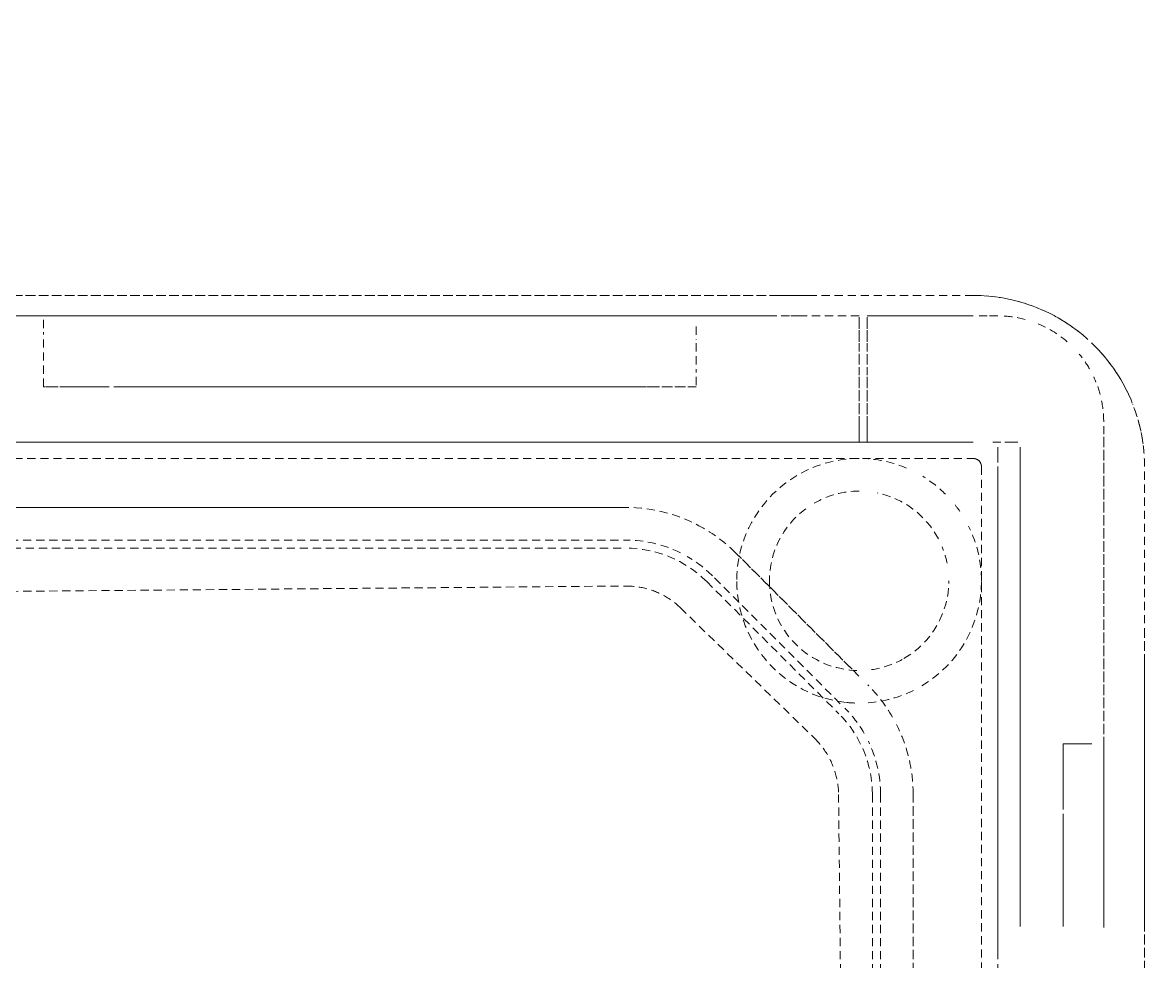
# Model space of a CAD drawing. Header units: millimetres. Extents: x -10915 to 60194, y -32941 to 46712.
# Drawn here: x 47239.9 to 47377.5, y 8797.7 to 8912.9 of the extents above; entities that cross this region are included whole.
import ezdxf

# ---------------------------------------------------------------- set-up
doc = ezdxf.new("R2010")
doc.units = ezdxf.units.MM
doc.linetypes.add('200_ШТРИХ_ш1п0_6_', pattern=[1.6, 1, -0.6])
doc.layers.add('Перекрытие штриховка', color=7, linetype='Continuous', lineweight=18)
doc.layers.add('Сантехника', color=7, linetype='Continuous', lineweight=18)

# ---------------------------------------------------------------- blocks, each defined once
blk = doc.blocks.new('Reece_Tap_Wolfen_Drinking-Fountain - 10 L_Stainless Steel-7189108-План полов 2-го этажа')
at = {"layer": 'Сантехника', "linetype": '200_ШТРИХ_ш1п0_6_'}
for p, q in [((134, 155), (-134, 155)), ((137, 134.51), (137, 136.37)), ((137.88, 137), (139.48, 137)), ((139.73, 136.37), (139.73, 135.2)), ((-113.38, 124), (91.41, 124)), ((101.31, 119.9), (117.52, 103.69)), ((-94.5, 117.74), (91.41, 119.36)), ((98.09, 116.68), (114.53, 100.69)), ((117.48, 93.79), (119.74, -119.74)), ((121.63, 93.79), (121.63, -121.63))]:
    blk.add_line(p, q, dxfattribs=at)
at = {"layer": 'Сантехника', "color": 251, "linetype": '200_ШТРИХ_ш1п0_6_', "true_color": 0x666666}
for p, q in [((-110, 155), (110, 155)), ((110, 155), (-110, 155)), ((114, 155), (110, 155)), ((114, 155), (110, 155)), ((134, 155), (110, 155)), ((112.61, 152.5), (120, 152.5)), ((120, 152.32), (120, 149.31)), ((134, 152.5), (121, 152.5)), ((121, 152.32), (121, 149.3)), ((136.99, 152.5), (134.7, 152.5)), ((120, 149.14), (120, 145.22)), ((121, 149.14), (121, 145.2)), ((120, 145), (120, 140.43)), ((121, 145), (121, 140.41)), ((120, 140.18), (120, 137)), ((121, 140.18), (121, 137)), ((149.99, 77.47), (149.99, 138.97)), ((120, 137), (-120, 137)), ((121, 137), (120, 137)), ((121, 137), (134, 137)), ((136.38, 137), (137.88, 137)), ((137, 136.37), (137, 134.51)), ((139.48, 137), (137.88, 137)), ((139.73, 135.2), (139.73, 136.37)), ((139.73, 135.2), (139.73, 77.6)), ((137, 77.6), (137, 134)), ((155, 110), (155, 134)), ((91.41, 129), (-113.38, 129)), ((-113.38, 129), (91.41, 129)), ((-104.11, 125), (91.41, 125)), ((-104.11, 125), (91.41, 125)), ((119.96, 108.32), (104.85, 123.44)), ((104.85, 123.44), (119.96, 108.32)), ((102.28, 120.35), (118.01, 104.61)), ((102.28, 120.35), (118.01, 104.61)), ((155, 114), (155, 110)), ((155, 114), (155, 110)), ((155, 110), (155, -110)), ((155, -110), (155, 110)), ((122.63, 93.79), (122.63, -122.55)), ((122.63, 93.79), (122.63, -122.55)), ((126.63, -126.25), (126.63, 93.79)), ((126.63, 93.79), (126.63, -126.25)), ((137, 74.22), (137, 78)), ((137, 72), (137, 78)), ((137, 72), (137, 74.22))]:
    blk.add_line(p, q, dxfattribs=at)
at = {"layer": 'Сантехника', "color": 253, "linetype": '200_ШТРИХ_ш1п0_6_', "true_color": 0xa3a3a3}
for p, q in [((110, 155), (-110, 155)), ((-110, 152.5), (109.92, 152.5)), ((110.46, 152.5), (112.61, 152.5)), ((120, 152.5), (112.61, 152.5)), ((112.61, 152.5), (120, 152.5)), ((120, 152.32), (120, 149.31)), ((120, 149.31), (120, 152.32)), ((121, 152.5), (134, 152.5)), ((121, 149.3), (121, 152.32)), ((134.7, 152.5), (136.99, 152.5)), ((120, 149.14), (120, 145.22)), ((120, 145.22), (120, 149.14)), ((121, 145.2), (121, 149.14)), ((120, 145), (120, 140.43)), ((120, 140.43), (120, 145)), ((121, 140.41), (121, 145)), ((120, 140.18), (120, 137)), ((120, 137), (120, 140.18)), ((121, 137), (121, 140.18)), ((149.99, 138.97), (149.99, 100)), ((-120, 137), (120, 137)), ((120, 137), (-120, 137)), ((120, 137), (121, 137)), ((134, 137), (121, 137)), ((-134, 135), (134, 135)), ((-134, 135), (134, 135)), ((139.73, 77.6), (139.73, 135.2)), ((135, 134), (135, -134)), ((135, 134), (135, -134)), ((137, 134), (137, 77.6)), ((155, 77.6), (155, 110)), ((145, 100), (148.53, 100)), ((149.99, 100), (149.99, 90.37)), ((149.99, 100), (149.99, 77.47)), ((149.99, 77.47), (149.99, 90.37)), ((155, 78), (155, 72)), ((155, 78), (155, 72))]:
    blk.add_line(p, q, dxfattribs=at)
at = {"layer": 'Сантехника', "color": 9, "linetype": '200_ШТРИХ_ш1п0_6_', "true_color": 0xc7c7c7}
for p, q in [((109.92, 152.5), (-23.51, 152.5)), ((-23.51, 152.5), (109.92, 152.5)), ((112.61, 152.5), (110.46, 152.5)), ((110.46, 152.5), (112.61, 152.5)), ((120, 152.5), (112.61, 152.5)), ((112.61, 152.5), (120, 152.5)), ((120, 152.32), (120, 149.31)), ((120, 152.32), (120, 149.31)), ((20, 143.8), (20, 150.49)), ((100, 151.18), (100, 149.55)), ((100, 149.14), (100, 145.53)), ((120, 149.14), (120, 145.22)), ((120, 149.14), (120, 145.22)), ((100, 145), (100, 143.8)), ((120, 145), (120, 140.43)), ((120, 145), (120, 140.43)), ((100, 143.8), (20, 143.8)), ((29.63, 143.8), (20, 143.8)), ((29.63, 143.8), (90.37, 143.8)), ((100, 143.8), (90.37, 143.8)), ((120, 140.18), (120, 137)), ((120, 140.18), (120, 137)), ((-120, 137), (120, 137)), ((120, 137), (-120, 137)), ((134, 137), (121, 137)), ((121, 137), (134, 137)), ((145, 92.74), (145, 100)), ((145, 77.6), (145, 100)), ((145, 100), (148.53, 100)), ((149.99, 100), (149.99, 90.37)), ((149.99, 100), (149.99, 77.47)), ((145, 90.37), (145, 92.74)), ((145, 90.37), (145, 77.6)), ((149.99, 77.47), (149.99, 90.37))]:
    blk.add_line(p, q, dxfattribs=at)
at = {"layer": 'Сантехника', "color": 254, "linetype": '200_ШТРИХ_ш1п0_6_', "true_color": 0xdddddd}
for p, q in [((20, 152.5), (2.12, 152.5)), ((2.12, 152.5), (20, 152.5)), ((20, 152.5), (27.26, 152.5)), ((20, 152.5), (100, 152.5)), ((20, 151), (20, 152.32)), ((27.5, 152.5), (29.63, 152.5)), ((90.37, 152.5), (29.63, 152.5)), ((90.37, 152.5), (92.74, 152.5)), ((92.74, 152.5), (100, 152.5)), ((109.92, 152.5), (100, 152.5)), ((100, 152.5), (109.92, 152.5)), ((112.61, 152.5), (110.46, 152.5)), ((110.46, 152.5), (112.61, 152.5)), ((120, 152.5), (112.61, 152.5)), ((120, 152.32), (120, 149.31)), ((20, 143.8), (20, 150.49)), ((100, 151.18), (100, 149.55)), ((100, 149.14), (100, 145.53)), ((120, 149.14), (120, 145.22)), ((100, 145), (100, 143.8)), ((120, 145), (120, 140.43)), ((100, 143.8), (20, 143.8)), ((29.63, 143.8), (20, 143.8)), ((29.63, 143.8), (90.37, 143.8)), ((100, 143.8), (90.37, 143.8)), ((120, 140.18), (120, 137)), ((120, 137), (-120, 137)), ((145, 90.37), (145, 100)), ((145, 77.6), (145, 100)), ((145, 100), (148.53, 100)), ((149.99, 100), (149.99, 97.02)), ((149.99, 100), (149.99, 77.47)), ((149.99, 97.02), (149.99, 95)), ((149.99, 95), (149.99, 90.37)), ((145, 90.37), (145, 77.6)), ((149.99, 77.47), (149.99, 90.37))]:
    blk.add_line(p, q, dxfattribs=at)
at = {"layer": 'Сантехника', "color": 254, "linetype": '200_ШТРИХ_ш1п0_6_', "true_color": 0xeaeaea}
for p, q in [((20, 152.5), (2.12, 152.5)), ((20, 152.5), (27.26, 152.5)), ((20, 152.5), (100, 152.5)), ((20, 151), (20, 152.32)), ((27.5, 152.5), (29.63, 152.5)), ((90.37, 152.5), (29.63, 152.5)), ((90.37, 152.5), (95, 152.5)), ((95, 152.5), (100, 152.5)), ((109.92, 152.5), (100, 152.5)), ((112.61, 152.5), (110.46, 152.5)), ((20, 143.8), (20, 150.49)), ((100, 151.18), (100, 149.55)), ((100, 149.14), (100, 145.53)), ((100, 145), (100, 143.8)), ((100, 143.8), (20, 143.8)), ((29.63, 143.8), (20, 143.8)), ((29.63, 143.8), (90.37, 143.8)), ((100, 143.8), (90.37, 143.8)), ((-120, 137), (120, 137)), ((-120, 137), (120, 137)), ((145, 90.37), (145, 100)), ((145, 77.6), (145, 100)), ((145, 100), (148.53, 100)), ((149.99, 100), (149.99, 90.37)), ((149.99, 100), (149.99, 77.47)), ((145, 90.37), (145, 77.6)), ((149.99, 77.47), (149.99, 90.37))]:
    blk.add_line(p, q, dxfattribs=at)
at = {"layer": 'Сантехника', "color": 7, "linetype": '200_ШТРИХ_ш1п0_6_', "true_color": 0xfdfdfd}
for p, q in [((100, 152.5), (20, 152.5)), ((20, 152.5), (100, 152.5)), ((100, 152.5), (20, 152.5)), ((20, 152.5), (21.28, 152.5)), ((20, 152.5), (100, 152.5)), ((20, 152.5), (27.26, 152.5)), ((20, 152.5), (100, 152.5)), ((20, 152.5), (22.98, 152.5)), ((20, 152.5), (100, 152.5)), ((20, 152.5), (27.26, 152.5)), ((20, 152.5), (100, 152.5)), ((20, 152.5), (21.28, 152.5)), ((20, 152.5), (100, 152.5)), ((20, 152.5), (27.26, 152.5)), ((20, 152.5), (100, 152.5)), ((20, 152.5), (27.26, 152.5)), ((20, 152.5), (100, 152.5)), ((20, 152.5), (21.28, 152.5)), ((20, 152.5), (100, 152.5)), ((20, 152.5), (27.26, 152.5)), ((20, 152.5), (100, 152.5)), ((20, 152.5), (27.26, 152.5)), ((20, 152.5), (100, 152.5)), ((20, 152.5), (27.26, 152.5)), ((20, 152.5), (100, 152.5)), ((20, 152.5), (27.26, 152.5)), ((20, 152.5), (100, 152.5)), ((20, 152.5), (27.26, 152.5)), ((20, 152.5), (100, 152.5)), ((20, 152.5), (27.26, 152.5)), ((20, 152.5), (100, 152.5)), ((20, 152.5), (27.26, 152.5)), ((20, 152.5), (100, 152.5)), ((20, 152.5), (25, 152.5)), ((20, 152.5), (100, 152.5)), ((20, 152.5), (27.26, 152.5)), ((20, 152.5), (100, 152.5)), ((20, 152.5), (27.26, 152.5)), ((20, 152.5), (100, 152.5)), ((20, 151), (20, 152.32)), ((20, 151), (20, 152.32)), ((20, 151), (20, 152.32)), ((20, 151), (20, 152.32)), ((20, 151), (20, 152.32)), ((20, 151), (20, 152.32)), ((20, 151), (20, 152.32)), ((20, 151), (20, 152.32)), ((20, 151), (20, 152.32)), ((20, 151), (20, 152.32)), ((20, 151), (20, 152.32)), ((20, 151), (20, 152.32)), ((20, 151), (20, 152.32)), ((20, 151), (20, 152.32)), ((20, 151), (20, 152.32)), ((20, 151), (20, 152.32)), ((20, 151), (20, 152.32)), ((20, 151), (20, 152.32)), ((21.28, 152.5), (25, 152.5)), ((21.28, 152.5), (27.26, 152.5)), ((21.28, 152.5), (27.26, 152.5)), ((22.98, 152.5), (27.26, 152.5)), ((25, 152.5), (27.26, 152.5)), ((25, 152.5), (27.26, 152.5)), ((27.5, 152.5), (29.63, 152.5)), ((27.5, 152.5), (29.63, 152.5)), ((27.5, 152.5), (29.63, 152.5)), ((27.5, 152.5), (29.63, 152.5)), ((27.5, 152.5), (29.63, 152.5)), ((27.5, 152.5), (29.63, 152.5)), ((27.5, 152.5), (29.63, 152.5)), ((27.5, 152.5), (29.63, 152.5)), ((27.5, 152.5), (29.63, 152.5)), ((27.5, 152.5), (29.63, 152.5)), ((27.5, 152.5), (29.63, 152.5)), ((27.5, 152.5), (29.63, 152.5)), ((27.5, 152.5), (29.63, 152.5)), ((27.5, 152.5), (29.63, 152.5)), ((27.5, 152.5), (29.63, 152.5)), ((27.5, 152.5), (29.63, 152.5)), ((27.5, 152.5), (29.63, 152.5)), ((27.5, 152.5), (29.63, 152.5)), ((90.37, 152.5), (29.63, 152.5)), ((90.37, 152.5), (29.63, 152.5)), ((90.37, 152.5), (29.63, 152.5)), ((90.37, 152.5), (29.63, 152.5)), ((90.37, 152.5), (29.63, 152.5)), ((90.37, 152.5), (29.63, 152.5)), ((90.37, 152.5), (29.63, 152.5)), ((90.37, 152.5), (29.63, 152.5)), ((90.37, 152.5), (29.63, 152.5)), ((90.37, 152.5), (29.63, 152.5)), ((90.37, 152.5), (29.63, 152.5)), ((90.37, 152.5), (29.63, 152.5)), ((90.37, 152.5), (29.63, 152.5)), ((90.37, 152.5), (29.63, 152.5)), ((90.37, 152.5), (29.63, 152.5)), ((90.37, 152.5), (29.63, 152.5)), ((90.37, 152.5), (29.63, 152.5)), ((90.37, 152.5), (29.63, 152.5)), ((90.37, 152.5), (92.74, 152.5)), ((90.37, 152.5), (100, 152.5)), ((90.37, 152.5), (95, 152.5)), ((90.37, 152.5), (100, 152.5)), ((90.37, 152.5), (98.72, 152.5)), ((90.37, 152.5), (97.02, 152.5)), ((90.37, 152.5), (92.74, 152.5)), ((90.37, 152.5), (98.72, 152.5)), ((90.37, 152.5), (97.02, 152.5)), ((90.37, 152.5), (92.74, 152.5)), ((90.37, 152.5), (100, 152.5)), ((90.37, 152.5), (100, 152.5)), ((90.37, 152.5), (100, 152.5)), ((90.37, 152.5), (100, 152.5)), ((90.37, 152.5), (100, 152.5)), ((90.37, 152.5), (98.72, 152.5)), ((90.37, 152.5), (100, 152.5)), ((90.37, 152.5), (98.72, 152.5)), ((92.74, 152.5), (95, 152.5)), ((92.74, 152.5), (98.72, 152.5)), ((92.74, 152.5), (97.02, 152.5)), ((95, 152.5), (97.02, 152.5)), ((95, 152.5), (100, 152.5)), ((97.02, 152.5), (100, 152.5)), ((97.02, 152.5), (100, 152.5)), ((97.02, 152.5), (100, 152.5)), ((97.02, 152.5), (100, 152.5)), ((98.72, 152.5), (100, 152.5)), ((98.72, 152.5), (100, 152.5)), ((98.72, 152.5), (100, 152.5)), ((98.72, 152.5), (100, 152.5)), ((98.72, 152.5), (100, 152.5)), ((20, 143.8), (20, 150.49)), ((20, 143.8), (20, 150.49)), ((20, 143.8), (20, 150.49)), ((20, 143.8), (20, 150.49)), ((20, 143.8), (20, 150.49)), ((20, 143.8), (20, 150.49)), ((20, 143.8), (20, 150.49)), ((20, 143.8), (20, 150.49)), ((20, 143.8), (20, 150.49)), ((20, 143.8), (20, 150.49)), ((20, 143.8), (20, 150.49)), ((20, 143.8), (20, 150.49)), ((20, 143.8), (20, 150.49)), ((20, 143.8), (20, 150.49)), ((20, 143.8), (20, 150.49)), ((20, 143.8), (20, 150.49)), ((20, 143.8), (20, 150.49)), ((100, 151.18), (100, 149.55)), ((100, 151.18), (100, 149.55)), ((100, 151.18), (100, 149.55)), ((100, 151.18), (100, 149.55)), ((100, 151.18), (100, 149.55)), ((100, 151.18), (100, 149.55)), ((100, 151.18), (100, 149.55)), ((100, 151.18), (100, 149.55)), ((100, 151.18), (100, 149.55)), ((100, 151.18), (100, 149.55)), ((100, 151.18), (100, 149.55)), ((100, 151.18), (100, 149.55)), ((100, 151.18), (100, 149.55)), ((100, 151.18), (100, 149.55)), ((100, 151.18), (100, 149.55)), ((100, 151.18), (100, 149.55)), ((100, 151.18), (100, 149.55)), ((100, 149.14), (100, 145.53)), ((100, 149.14), (100, 145.53)), ((100, 149.14), (100, 145.53)), ((100, 149.14), (100, 145.53)), ((100, 149.14), (100, 145.53)), ((100, 149.14), (100, 145.53)), ((100, 149.14), (100, 145.53)), ((100, 149.14), (100, 145.53)), ((100, 149.14), (100, 145.53)), ((100, 149.14), (100, 145.53)), ((100, 149.14), (100, 145.53)), ((100, 149.14), (100, 145.53)), ((100, 149.14), (100, 145.53)), ((100, 149.14), (100, 145.53)), ((100, 149.14), (100, 145.53)), ((100, 149.14), (100, 145.53)), ((100, 149.14), (100, 145.53)), ((100, 145), (100, 143.8)), ((100, 145), (100, 143.8)), ((100, 145), (100, 143.8)), ((100, 145), (100, 143.8)), ((100, 145), (100, 143.8)), ((100, 145), (100, 143.8)), ((100, 145), (100, 143.8)), ((100, 145), (100, 143.8)), ((100, 145), (100, 143.8)), ((100, 145), (100, 143.8)), ((100, 145), (100, 143.8)), ((100, 145), (100, 143.8)), ((100, 145), (100, 143.8)), ((100, 145), (100, 143.8)), ((100, 145), (100, 143.8)), ((100, 145), (100, 143.8)), ((100, 145), (100, 143.8)), ((100, 143.8), (20, 143.8)), ((29.63, 143.8), (20, 143.8)), ((100, 143.8), (20, 143.8)), ((25, 143.8), (20, 143.8)), ((100, 143.8), (20, 143.8)), ((22.98, 143.8), (20, 143.8)), ((100, 143.8), (20, 143.8)), ((29.63, 143.8), (20, 143.8)), ((100, 143.8), (20, 143.8)), ((21.28, 143.8), (20, 143.8)), ((100, 143.8), (20, 143.8)), ((21.28, 143.8), (20, 143.8)), ((100, 143.8), (20, 143.8)), ((25, 143.8), (20, 143.8)), ((100, 143.8), (20, 143.8)), ((29.63, 143.8), (20, 143.8)), ((100, 143.8), (20, 143.8)), ((29.63, 143.8), (20, 143.8)), ((100, 143.8), (20, 143.8)), ((25, 143.8), (20, 143.8)), ((100, 143.8), (20, 143.8)), ((29.63, 143.8), (20, 143.8)), ((100, 143.8), (20, 143.8)), ((29.63, 143.8), (20, 143.8)), ((100, 143.8), (20, 143.8)), ((22.98, 143.8), (20, 143.8)), ((100, 143.8), (20, 143.8)), ((22.98, 143.8), (20, 143.8)), ((100, 143.8), (20, 143.8)), ((25, 143.8), (20, 143.8)), ((100, 143.8), (20, 143.8)), ((29.63, 143.8), (20, 143.8)), ((100, 143.8), (20, 143.8)), ((25, 143.8), (20, 143.8)), ((22.98, 143.8), (21.28, 143.8)), ((22.98, 143.8), (21.28, 143.8)), ((25, 143.8), (22.98, 143.8)), ((25, 143.8), (22.98, 143.8)), ((29.63, 143.8), (22.98, 143.8)), ((29.63, 143.8), (22.98, 143.8)), ((25, 143.8), (22.98, 143.8)), ((29.63, 143.8), (25, 143.8)), ((29.63, 143.8), (25, 143.8)), ((29.63, 143.8), (25, 143.8)), ((27.26, 143.8), (25, 143.8)), ((29.63, 143.8), (25, 143.8)), ((29.63, 143.8), (25, 143.8)), ((27.26, 143.8), (25, 143.8)), ((29.63, 143.8), (25, 143.8)), ((29.63, 143.8), (27.26, 143.8)), ((29.63, 143.8), (27.26, 143.8)), ((29.63, 143.8), (90.37, 143.8)), ((29.63, 143.8), (90.37, 143.8)), ((29.63, 143.8), (90.37, 143.8)), ((29.63, 143.8), (90.37, 143.8)), ((29.63, 143.8), (90.37, 143.8)), ((29.63, 143.8), (90.37, 143.8)), ((29.63, 143.8), (90.37, 143.8)), ((29.63, 143.8), (90.37, 143.8)), ((29.63, 143.8), (90.37, 143.8)), ((29.63, 143.8), (90.37, 143.8)), ((29.63, 143.8), (90.37, 143.8)), ((29.63, 143.8), (90.37, 143.8)), ((29.63, 143.8), (90.37, 143.8)), ((29.63, 143.8), (90.37, 143.8)), ((29.63, 143.8), (90.37, 143.8)), ((29.63, 143.8), (90.37, 143.8)), ((29.63, 143.8), (90.37, 143.8)), ((100, 143.8), (90.37, 143.8)), ((95, 143.8), (90.37, 143.8)), ((100, 143.8), (90.37, 143.8)), ((100, 143.8), (90.37, 143.8)), ((98.72, 143.8), (90.37, 143.8)), ((98.72, 143.8), (90.37, 143.8)), ((97.02, 143.8), (90.37, 143.8)), ((100, 143.8), (90.37, 143.8)), ((100, 143.8), (90.37, 143.8)), ((97.02, 143.8), (90.37, 143.8)), ((97.02, 143.8), (90.37, 143.8)), ((100, 143.8), (90.37, 143.8)), ((100, 143.8), (90.37, 143.8)), ((92.74, 143.8), (90.37, 143.8)), ((98.72, 143.8), (90.37, 143.8)), ((95, 143.8), (90.37, 143.8)), ((100, 143.8), (90.37, 143.8)), ((97.02, 143.8), (92.74, 143.8)), ((100, 143.8), (95, 143.8)), ((98.72, 143.8), (95, 143.8)), ((100, 143.8), (97.02, 143.8)), ((100, 143.8), (97.02, 143.8)), ((100, 143.8), (97.02, 143.8)), ((100, 143.8), (97.02, 143.8)), ((100, 143.8), (98.72, 143.8)), ((100, 143.8), (98.72, 143.8)), ((100, 143.8), (98.72, 143.8)), ((100, 143.8), (98.72, 143.8)), ((145, 98.72), (145, 100)), ((145, 77.6), (145, 100)), ((145, 97.02), (145, 100)), ((145, 77.6), (145, 100)), ((145, 92.74), (145, 100)), ((145, 77.6), (145, 100)), ((145, 92.74), (145, 100)), ((145, 77.6), (145, 100)), ((145, 98.72), (145, 100)), ((145, 77.6), (145, 100)), ((145, 95), (145, 100)), ((145, 77.6), (145, 100)), ((145, 90.37), (145, 100)), ((145, 77.6), (145, 100)), ((145, 98.72), (145, 100)), ((145, 77.6), (145, 100)), ((145, 97.02), (145, 100)), ((145, 77.6), (145, 100)), ((148.53, 100), (145, 100)), ((145, 100), (148.53, 100)), ((145, 100), (148.53, 100)), ((145, 100), (148.53, 100)), ((145, 100), (148.53, 100)), ((145, 100), (148.53, 100)), ((145, 100), (148.53, 100)), ((145, 100), (148.53, 100)), ((149.99, 100), (149.99, 77.47)), ((149.99, 100), (149.99, 77.47)), ((149.99, 100), (149.99, 97.02)), ((149.99, 100), (149.99, 90.37)), ((149.99, 100), (149.99, 77.47)), ((149.99, 100), (149.99, 90.37)), ((149.99, 100), (149.99, 77.47)), ((149.99, 100), (149.99, 90.37)), ((149.99, 100), (149.99, 77.47)), ((149.99, 100), (149.99, 90.37)), ((149.99, 100), (149.99, 77.47)), ((149.99, 100), (149.99, 90.37)), ((149.99, 100), (149.99, 77.47)), ((149.99, 100), (149.99, 90.37)), ((149.99, 100), (149.99, 77.47)), ((149.99, 100), (149.99, 90.37)), ((149.99, 100), (149.99, 77.47)), ((145, 92.74), (145, 98.72)), ((145, 90.37), (145, 98.72)), ((145, 97.02), (145, 98.72)), ((145, 95), (145, 97.02)), ((145, 90.37), (145, 97.02)), ((145, 92.74), (145, 97.02)), ((149.99, 97.02), (149.99, 90.37)), ((145, 92.74), (145, 95)), ((145, 92.74), (145, 95)), ((145, 90.37), (145, 92.74)), ((145, 90.37), (145, 92.74)), ((145, 90.37), (145, 92.74)), ((145, 90.37), (145, 92.74)), ((145, 90.37), (145, 92.74)), ((145, 90.37), (145, 92.74)), ((145, 90.37), (145, 77.6)), ((145, 90.37), (145, 77.6)), ((145, 90.37), (145, 77.6)), ((145, 90.37), (145, 77.6)), ((145, 90.37), (145, 77.6)), ((145, 90.37), (145, 77.6)), ((145, 90.37), (145, 77.6)), ((145, 90.37), (145, 77.6)), ((145, 90.37), (145, 77.6)), ((149.99, 77.47), (149.99, 90.37)), ((149.99, 77.47), (149.99, 90.37)), ((149.99, 77.47), (149.99, 90.37)), ((149.99, 77.47), (149.99, 90.37)), ((149.99, 77.47), (149.99, 90.37)), ((149.99, 77.47), (149.99, 90.37)), ((149.99, 77.47), (149.99, 90.37)), ((149.99, 77.47), (149.99, 90.37))]:
    blk.add_line(p, q, dxfattribs=at)
at = {"layer": 'Сантехника', "color": 7, "linetype": '200_ШТРИХ_ш1п0_6_', "true_color": 0xfcfcfc}
for p, q in [((20, 152.5), (27.26, 152.5)), ((20, 152.5), (100, 152.5)), ((20, 151), (20, 152.32)), ((27.5, 152.5), (29.63, 152.5)), ((90.37, 152.5), (29.63, 152.5)), ((90.37, 152.5), (100, 152.5)), ((20, 143.8), (20, 150.49)), ((100, 151.18), (100, 149.55)), ((100, 149.14), (100, 145.53)), ((100, 145), (100, 143.8)), ((100, 143.8), (20, 143.8)), ((22.98, 143.8), (20, 143.8)), ((29.63, 143.8), (22.98, 143.8)), ((29.63, 143.8), (90.37, 143.8)), ((97.02, 143.8), (90.37, 143.8)), ((98.72, 143.8), (97.02, 143.8)), ((100, 143.8), (98.72, 143.8)), ((145, 98.72), (145, 100)), ((145, 77.6), (145, 100)), ((145, 100), (148.53, 100)), ((149.99, 100), (149.99, 98.72)), ((149.99, 100), (149.99, 77.47)), ((145, 97.02), (145, 98.72)), ((149.99, 98.72), (149.99, 95)), ((145, 95), (145, 97.02)), ((145, 90.37), (145, 95)), ((149.99, 95), (149.99, 90.37)), ((145, 90.37), (145, 77.6)), ((149.99, 77.47), (149.99, 90.37))]:
    blk.add_line(p, q, dxfattribs=at)
at = {"layer": 'Сантехника', "color": 7, "linetype": '200_ШТРИХ_ш1п0_6_', "true_color": 0xfafafa}
for p, q in [((20, 152.5), (21.28, 152.5)), ((20, 152.5), (100, 152.5)), ((20, 151), (20, 152.32)), ((21.28, 152.5), (22.98, 152.5)), ((22.98, 152.5), (27.26, 152.5)), ((27.5, 152.5), (29.63, 152.5)), ((90.37, 152.5), (29.63, 152.5)), ((90.37, 152.5), (100, 152.5)), ((20, 143.8), (20, 150.49)), ((100, 151.18), (100, 149.55)), ((100, 149.14), (100, 145.53)), ((100, 145), (100, 143.8)), ((100, 143.8), (20, 143.8)), ((22.98, 143.8), (20, 143.8)), ((27.26, 143.8), (22.98, 143.8)), ((29.63, 143.8), (27.26, 143.8)), ((29.63, 143.8), (90.37, 143.8)), ((97.02, 143.8), (90.37, 143.8)), ((100, 143.8), (97.02, 143.8)), ((145, 90.37), (145, 100)), ((145, 77.6), (145, 100)), ((145, 100), (148.53, 100)), ((149.99, 100), (149.99, 90.37)), ((149.99, 100), (149.99, 77.47)), ((145, 90.37), (145, 77.6)), ((149.99, 77.47), (149.99, 90.37))]:
    blk.add_line(p, q, dxfattribs=at)
at = {"layer": 'Сантехника', "color": 7, "linetype": '200_ШТРИХ_ш1п0_6_', "true_color": 0xf7f7f7}
for p, q in [((20, 152.5), (22.98, 152.5)), ((20, 152.5), (100, 152.5)), ((20, 151), (20, 152.32)), ((22.98, 152.5), (25, 152.5)), ((25, 152.5), (27.26, 152.5)), ((27.5, 152.5), (29.63, 152.5)), ((90.37, 152.5), (29.63, 152.5)), ((90.37, 152.5), (92.74, 152.5)), ((92.74, 152.5), (100, 152.5)), ((20, 143.8), (20, 150.49)), ((100, 151.18), (100, 149.55)), ((100, 149.14), (100, 145.53)), ((100, 145), (100, 143.8)), ((100, 143.8), (20, 143.8)), ((25, 143.8), (20, 143.8)), ((29.63, 143.8), (25, 143.8)), ((29.63, 143.8), (90.37, 143.8)), ((97.02, 143.8), (90.37, 143.8)), ((98.72, 143.8), (97.02, 143.8)), ((100, 143.8), (98.72, 143.8)), ((145, 92.74), (145, 100)), ((145, 77.6), (145, 100)), ((145, 100), (148.53, 100)), ((149.99, 100), (149.99, 95)), ((149.99, 100), (149.99, 77.47)), ((149.99, 95), (149.99, 90.37)), ((145, 90.37), (145, 92.74)), ((145, 90.37), (145, 77.6)), ((149.99, 77.47), (149.99, 90.37))]:
    blk.add_line(p, q, dxfattribs=at)
at = {"layer": 'Сантехника', "color": 7, "linetype": '200_ШТРИХ_ш1п0_6_', "true_color": 0xf2f2f2}
for p, q in [((20, 152.5), (27.26, 152.5)), ((20, 152.5), (100, 152.5)), ((20, 151), (20, 152.32)), ((27.5, 152.5), (29.63, 152.5)), ((90.37, 152.5), (29.63, 152.5)), ((90.37, 152.5), (100, 152.5)), ((20, 143.8), (20, 150.49)), ((100, 151.18), (100, 149.55)), ((100, 149.14), (100, 145.53)), ((100, 145), (100, 143.8)), ((100, 143.8), (20, 143.8)), ((29.63, 143.8), (20, 143.8)), ((29.63, 143.8), (90.37, 143.8)), ((95, 143.8), (90.37, 143.8)), ((97.02, 143.8), (95, 143.8)), ((98.72, 143.8), (97.02, 143.8)), ((100, 143.8), (98.72, 143.8)), ((145, 98.72), (145, 100)), ((145, 77.6), (145, 100)), ((145, 100), (148.53, 100)), ((149.99, 100), (149.99, 90.37)), ((149.99, 100), (149.99, 77.47)), ((145, 92.74), (145, 98.72)), ((145, 90.37), (145, 92.74)), ((145, 90.37), (145, 77.6)), ((149.99, 77.47), (149.99, 90.37))]:
    blk.add_line(p, q, dxfattribs=at)
at = {"layer": 'Сантехника', "linetype": '200_ШТРИХ_ш1п0_6_', "flags": 128}
blk.add_lwpolyline([(155, 134), (154.98, 134.84), (154.93, 135.68), (154.85, 136.51), (154.73, 137.35), (154.58, 138.17), (154.4, 138.99), (154.18, 139.8), (153.93, 140.61), (153.65, 141.4), (153.34, 142.18), (153, 142.94), (152.63, 143.7), (152.22, 144.43), (151.79, 145.15), (151.33, 145.86), (150.84, 146.54), (150.33, 147.2), (149.79, 147.85), (149.22, 148.47), (148.63, 149.06), (148.02, 149.64), (147.38, 150.19), (146.72, 150.71), (146.04, 151.2), (145.35, 151.67), (144.63, 152.11), (143.9, 152.52), (143.15, 152.9), (142.39, 153.25), (141.61, 153.57), (140.82, 153.86), (140.02, 154.12), (139.21, 154.34), (138.39, 154.54), (137.57, 154.69), (136.74, 154.82), (135.9, 154.91), (135.07, 154.97), (134.23, 155), (134, 155)], dxfattribs=at)
at = {"layer": 'Сантехника', "linetype": '200_ШТРИХ_ш1п0_6_'}
for centre, radius, start, end in [((134, 134), 21, 50.284, 90), ((134, 134), 21, 23.6771, 45.815), ((134, 134), 21, 12.5039, 21.3737), ((134, 134), 21, 360, 7.6172), ((91.41, 110), 14, 45, 90), ((107.63, 93.79), 14, 0, 45)]:
    blk.add_arc(centre, radius, start, end, dxfattribs=at)
at = {"layer": 'Сантехника', "color": 253, "linetype": '200_ШТРИХ_ш1п0_6_', "true_color": 0xa3a3a3}
for centre, radius, start, end in [((136.99, 139.5), 13, 75, 87.1075), ((136.99, 139.5), 13, 49.0259, 68.7435), ((136.99, 139.5), 13, 30, 39.6316), ((136.99, 139.5), 13, 15, 25.1206), ((136.99, 139.5), 13, 0, 12.3508), ((120, 120), 15, 90, 180), ((120, 120), 15, 67.1874, 85.7574), ((134, 134), 1, 75, 90), ((134, 134), 1, 0, 15), ((120, 120), 15, 45, 58.6835), ((120, 120), 11, 90, 120), ((120, 120), 11, 27.9227, 78.2683), ((120, 120), 15, 34.563, 40.119), ((120, 120), 11, 126.5536, 180), ((120, 120), 15, 0, 26.4531), ((120, 120), 11, 11.4338, 22.2212), ((120, 120), 15, 180.3601, 263.7844), ((120, 120), 11, 180, 270), ((120, 120), 11, 300, 0), ((120, 120), 15, 300.8053, 0), ((120, 120), 11, 277.8402, 298.6531), ((120, 120), 15, 274.2426, 296.3472), ((120, 120), 15, 264.1156, 270)]:
    blk.add_arc(centre, radius, start, end, dxfattribs=at)
at = {"layer": 'Сантехника', "color": 251, "linetype": '200_ШТРИХ_ш1п0_6_', "true_color": 0x666666}
for centre, radius, start, end in [((136.99, 139.5), 13, 75, 87.1075), ((136.99, 139.5), 13, 49.0259, 68.7435), ((136.99, 139.5), 13, 30, 39.6316), ((136.99, 139.5), 13, 15, 25.1206), ((136.99, 139.5), 13, 0, 12.3508), ((134, 134), 21, 7.6172, 12.5039), ((134, 134), 1, 0, 90), ((134, 134), 1, 15, 75), ((91.41, 110), 19, 60, 90), ((91.41, 110), 19, 60, 90), ((91.41, 110), 19, 45, 59.9972), ((91.41, 110), 19, 45, 59.9972), ((91.41, 110), 15, 63.5844, 90), ((91.41, 110), 15, 63.5844, 90), ((91.41, 110), 15, 45, 60), ((91.41, 110), 15, 45, 60), ((107.63, 93.79), 19, 30, 45), ((107.63, 93.79), 19, 30, 45), ((107.63, 93.79), 15, 30, 45), ((107.63, 93.79), 15, 30, 45), ((107.63, 93.79), 19, 0, 26.9089), ((107.63, 93.79), 19, 0, 26.9089), ((107.63, 93.79), 15, 0, 25.8386), ((107.63, 93.79), 15, 0, 25.8386)]:
    blk.add_arc(centre, radius, start, end, dxfattribs=at)
at = {"layer": 'Сантехника', "linetype": '200_ШТРИХ_ш1п0_6_'}
for points in [[(91.41, 119.36), (92.25, 119.36), (93.87, 119.17), (96.19, 118.24), (97.49, 117.26), (98.09, 116.68)], [(114.53, 100.69), (115.15, 100.07), (116.2, 98.74), (117.23, 96.34), (117.47, 94.66), (117.48, 93.79)]]:
    blk.add_open_spline(points, degree=3, dxfattribs=at)

msp = doc.modelspace()

# ---------------------------------------------------------------- hatches: boundary and pattern name
at = {"layer": 'Перекрытие штриховка', "lineweight": 9, "true_color": 0x787878}
h = msp.add_hatch(dxfattribs=at)
h.set_pattern_fill('FP_83', color=8, style=0, pattern_type=2)
h.set_pattern_definition([(0, (2602.2, 10785.6), (0, 500), []), (90, (2602.2, 10785.6), (-500, 3e-14), [])])
h.paths.add_polyline_path([(47076.468, 8874.26), (47077.384, 8873.943), (47077.212, 8874.482)])
h.paths.add_polyline_path([(47372.331, 8870.461), (47371.412, 8869.172), (47372.94, 8868.416), (47372.494, 8869.913)])
h.paths.add_polyline_path([(48963, 9646.429), (48965, 9644.429), (48965, 9646.429)])
h.paths.add_polyline_path([(44177, 8627.057), (44190, 8627.057), (44190, 8652.057), (43455, 8652.057), (43455, 8662.057), (44200, 8662.057), (44200, 8627.057), (47067.5, 8627.057), (47068.181, 8858.429), (47073.106, 8871.996), (47082.141, 8877.197), (47083.31, 8877.51), (47085.506, 8878.71), (47125.503, 8879.475), (47125.503, 8889.499), (47138.494, 8889.499), (47138.494, 8879.475), (47356.5, 8878.747), (47370.753, 8872.805), (47375.229, 8864.595), (47375.297, 8863.929), (47376.782, 8861.429), (47377.5, 8796.831), (47377.5, 8627.057), (47394.5, 8627.057), (47394.5, 9017.057), (47410.5, 9017.057), (47410.5, 9634.429), (47408.5, 9634.429), (47408.5, 9646.429), (48940, 9646.429), (48940, 9834.429), (48950, 9834.429), (48950, 9646.429), (48963, 9646.429), (48963, 9834.429), (48975, 9834.429), (48975, 9933.07), (48540.891, 10685.294), (48546.379, 10688.463), (48552.129, 10678.504), (48575.512, 10692.004), (48581.262, 10682.044), (48586.938, 10685.213), (48975, 10013.07), (48975, 10864.429), (48963, 10864.429), (48963, 12176.921), (48950, 12176.8), (48950, 10864.429), (48940, 10864.429), (48940, 12176.921), (48110, 12176.921), (48110, 12459.671), (46498.396, 12459.671), (46498.396, 12155.656), (44542.063, 12155.656), (44542.063, 12165.656), (46488.396, 12165.656), (46488.396, 12459.671), (46475.396, 12459.671), (46475.396, 12180.656), (46473.396, 12180.656), (46473.396, 12178.656), (44542.063, 12178.656), (44542.063, 12210.656), (42842.063, 12210.197), (42842.063, 12178.656), (41726.321, 12178.656), (41726.321, 12165.656), (42842.063, 12165.656), (42842.063, 12155.656), (41726.321, 12155.656), (41726.321, 9058.345), (41995.572, 9058.345), (41995.572, 8880.36), (41995.573, 8880.284), (41997.223, 8662.057), (42385, 8662.057), (42385, 8652.057), (41984.298, 8652.057), (41984.488, 8639.057), (42385, 8639.057), (42385, 8627.057), (43455, 8627.057), (43455, 8639.057), (44175, 8639.057), (44175.031, 8637.057), (44177, 8637.057)])
h.paths.add_polyline_path([(41942.486, 8627.057), (41940.811, 8848.517), (41918.619, 8848.292), (41921.053, 8627.057), (41940.811, 8627.057)])
h.paths.add_polyline_path([(41984.298, 8637.057), (41984.412, 8637.057), (41984.223, 8638.882), (41982.572, 8637.057), (41984.223, 8637.057)])
h.paths.add_polyline_path([(41984.298, 8662.057), (41987.223, 8662.057), (41985.572, 9033.345), (41985.572, 9048.345), (41726.321, 9048.345), (41726.974, 9035.345), (41982.572, 9035.345), (41982.814, 8848.292), (41984.223, 8662.057)])
h.paths.add_polyline_path([(47085.5, 8858.93), (47084.352, 8860.147), (47085.021, 8859.049)])
h.paths.add_polyline_path([(47359.5, 8858.936), (47360.939, 8860.433), (47360.377, 8861.429), (47359.5, 8859.81), (47359.5, 8859.136)])
h.paths.add_polyline_path([(41930.572, 8868.292), (41930.572, 8983.345), (41917.133, 8983.345), (41919.006, 8868.292)])
h.paths.add_polyline_path([(48940, 12186.921), (48963, 12186.921), (48963, 12199.921), (48135, 12199.921), (48135, 12201.921), (48133, 12201.921), (48133, 12459.671), (48120, 12459.671), (48120, 12186.921), (48785.654, 12186.921)])
h.paths.add_polyline_path([(46450.997, 12190.656), (46463.396, 12190.742), (46463.396, 12345.656), (46443.396, 12345.656), (46443.396, 12210.656), (46447.063, 12210.656), (46447.063, 12190.656)])
h.paths.add_polyline_path([(48963, 12199.921), (48965, 12201.921), (48963, 12201.921)])
h.paths.add_polyline_path([(48145, 12211.921), (48165, 12211.921), (48165, 12330.656), (48145, 12330.656), (48145, 12231.674)])

# ---------------------------------------------------------------- block references
at = {"layer": 'Сантехника', "color": 253, "linetype": '200_ШТРИХ_ш1п0_6_', "true_color": 0xa3a3a3}
msp.add_blockref('Reece_Tap_Wolfen_Drinking-Fountain - 10 L_Stainless Steel-7189108-План полов 2-го этажа', (47222.5, 8724.429), dxfattribs=at)

doc.saveas('drawing.dxf')
